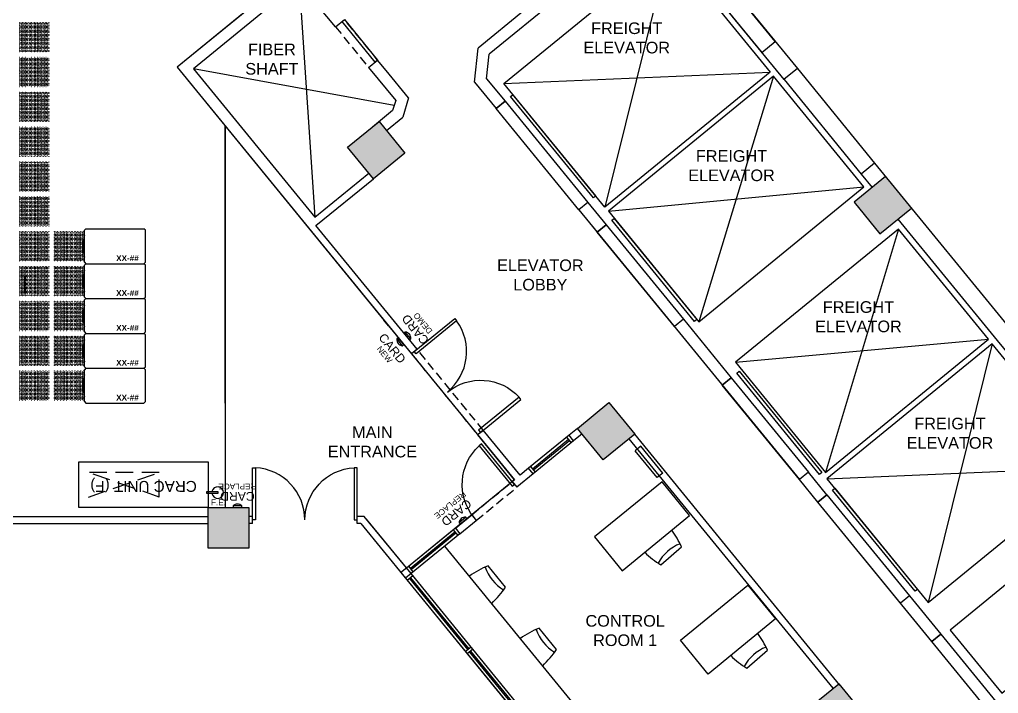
# Model space of a CAD drawing. Header units: inches. Extents: x -858 to 3182, y -300 to 4549.
# Drawn here: x 1080 to 1754, y 314 to 778 of the extents above; entities that cross this region are included whole.
import ezdxf
from ezdxf.enums import TextEntityAlignment as Align

# ---------------------------------------------------------------- set-up
doc = ezdxf.new("R2010")
doc.units = ezdxf.units.IN
doc.header["$LTSCALE"] = 48
doc.header["$MEASUREMENT"] = 0
doc.linetypes.add('DASHED2', pattern=[0.375, 0.25, -0.125])
doc.linetypes.add('HIDDEN2', pattern=[0.1875, 0.125, -0.0625])
for name, color, linetype in [('A-ANNO-TEXT', 1, 'Continuous'), ('A-CAS', 1, 'Continuous'), ('A-COL', 5, 'Continuous'), ('A-DOOR', 1, 'Continuous'), ('A-DOR', 1, 'Continuous'), ('A-ELE', 8, 'Continuous'), ('A-hdr', 9, 'HIDDEN2'), ('A-HTC-COL', 9, 'Continuous'), ('A-PAR', 6, 'Continuous'), ('A-PCD', 4, 'Continuous'), ('A-WIN', 1, 'Continuous'), ('BORDER', 7, 'Continuous'), ('F-EXT', 5, 'Continuous'), ('fire-alarm', 6, 'Continuous'), ('MECH-ACU', 5, 'Continuous'), ('T-BAT-PLAT', 7, 'Continuous')]:
    doc.layers.add(name, color=color, linetype=linetype)
doc.styles.add('BLTEXT', font='arial.ttf', dxfattribs={"height": 6})
doc.styles.add('CRR Text', font='arialbd.ttf', dxfattribs={"height": 4})
doc.styles.get("Standard").update_dxf_attribs({"font": 'arial.ttf'})
doc.styles.add('style1', font='romans.shx', dxfattribs={"height": 9})

# ---------------------------------------------------------------- blocks, each defined once
blk = doc.blocks.new('x-dor36')
blk.add_lwpolyline([(2, 36), (2, 0), (0, 0), (0, 36)], close=True)
at = {"color": 8}
blk.add_arc((-0.1, -0.04), 36.1, 0.06887, 86.65797, dxfattribs=at)
blk = doc.blocks.new('FireEXTING')
blk.add_lwpolyline([(18.58, 8.51), (11.2, 8.51), (11.2, 9.92), (18.58, 9.92)], close=True)
blk.add_arc((18.58, 9.21), 4, 190.1186, 169.8814)
at = {"ltscale": 48, "insert": (19.07, 4.55), "char_height": 4, "width": 9.5181, "attachment_point": 2}
blk.add_mtext('F.E.', dxfattribs=at)
blk = doc.blocks.new('ACCESSCONTROL')
at = {"linetype": 'Continuous'}
blk.add_lwpolyline([(-3, -1.25), (3, -1.25), (3, 0), (-3, 0)], close=True, dxfattribs=at)
blk.add_arc((0, 1.73), 4.22, 224.76027, 315.23973, dxfattribs=at)
at = {"linetype": 'Continuous', "style": 'BLTEXT'}
for tag, height, p in [('ACTYPE', 6, (0, -7.76)), ('ACSTAT', 4, (0, -14.54))]:
    blk.add_attdef(tag, text='', height=height, dxfattribs=at).set_placement(p, align=Align.MIDDLE_CENTER)
blk = doc.blocks.new('VENTTILE')
for centre in [(-22, 22), (-22, 21), (-21, 21.5), (-21, 20.5), (-20, 22), (-20, 21), (-19, 21.5), (-19, 20.5), (-18, 22), (-18, 21), (-17, 21.5), (-17, 20.5), (-16, 22), (-16, 21), (-15, 21.5), (-15, 20.5), (-14, 22), (-14, 21), (-13, 21.5), (-13, 20.5), (-12, 22), (-12, 21), (-11, 21.5), (-11, 20.5), (-10, 22), (-10, 21), (-9, 21.5), (-9, 20.5), (-8, 22), (-8, 21), (-7, 21.5), (-7, 20.5), (-6, 22), (-6, 21), (-5, 21.5), (-5, 20.5), (-4, 22), (-4, 21), (-3, 21.5), (-3, 20.5), (-2, 22), (-2, 21), (-22, 20), (-22, 19), (-22, 18), (-22, 17), (-22, 16), (-22, 15), (-22, 14), (-21, 19.5), (-21, 18.5), (-21, 17.5), (-21, 16.5), (-21, 15.5), (-21, 14.5), (-21, 13.5), (-20, 20), (-20, 19), (-20, 18), (-20, 17), (-20, 16), (-20, 15), (-20, 14), (-19, 19.5), (-19, 18.5), (-19, 17.5), (-19, 16.5), (-19, 15.5), (-19, 14.5), (-19, 13.5), (-18, 20), (-18, 19), (-18, 18), (-18, 17), (-18, 16), (-18, 15), (-18, 14), (-17, 19.5), (-17, 18.5), (-17, 17.5), (-17, 16.5), (-17, 15.5), (-17, 14.5), (-17, 13.5), (-16, 20), (-16, 19), (-16, 18), (-16, 17), (-16, 16), (-16, 15), (-16, 14), (-15, 19.5), (-15, 18.5), (-15, 17.5), (-15, 16.5), (-15, 15.5), (-15, 14.5), (-15, 13.5), (-14, 20), (-14, 19), (-14, 18), (-14, 17), (-14, 16), (-14, 15), (-14, 14), (-13, 19.5), (-13, 18.5), (-13, 17.5), (-13, 16.5), (-13, 15.5), (-13, 14.5), (-13, 13.5), (-12, 20), (-12, 19), (-12, 18), (-12, 17), (-12, 16), (-12, 15), (-12, 14), (-11, 19.5), (-11, 18.5), (-11, 17.5), (-11, 16.5), (-11, 15.5), (-11, 14.5), (-11, 13.5), (-10, 20), (-10, 19), (-10, 18), (-10, 17), (-10, 16), (-10, 15), (-10, 14), (-9, 19.5), (-9, 18.5), (-9, 17.5), (-9, 16.5), (-9, 15.5), (-9, 14.5), (-9, 13.5), (-8, 20), (-8, 19), (-8, 18), (-8, 17), (-8, 16), (-8, 15), (-8, 14), (-7, 19.5), (-7, 18.5), (-7, 17.5), (-7, 16.5), (-7, 15.5), (-7, 14.5), (-7, 13.5), (-6, 20), (-6, 19), (-6, 18), (-6, 17), (-6, 16), (-6, 15), (-6, 14), (-5, 19.5), (-5, 18.5), (-5, 17.5), (-5, 16.5), (-5, 15.5), (-5, 14.5), (-5, 13.5), (-4, 20), (-4, 19), (-4, 18), (-4, 17), (-4, 16), (-4, 15), (-4, 14), (-3, 19.5), (-3, 18.5), (-3, 17.5), (-3, 16.5), (-3, 15.5), (-3, 14.5), (-3, 13.5), (-2, 20), (-2, 19), (-2, 18), (-2, 17), (-2, 16), (-2, 15), (-2, 14), (-22, 13), (-22, 12), (-22, 11), (-22, 10), (-22, 9), (-22, 8), (-22, 7), (-21, 12.5), (-21, 11.5), (-21, 10.5), (-21, 9.5), (-21, 8.5), (-21, 7.5), (-20, 13), (-20, 12), (-20, 11), (-20, 10), (-20, 9), (-20, 8), (-20, 7), (-19, 12.5), (-19, 11.5), (-19, 10.5), (-19, 9.5), (-19, 8.5), (-19, 7.5), (-18, 13), (-18, 12), (-18, 11), (-18, 10), (-18, 9), (-18, 8), (-18, 7), (-17, 12.5), (-17, 11.5), (-17, 10.5), (-17, 9.5), (-17, 8.5), (-17, 7.5), (-16, 13), (-16, 12), (-16, 11), (-16, 10), (-16, 9), (-16, 8), (-16, 7), (-15, 12.5), (-15, 11.5), (-15, 10.5), (-15, 9.5), (-15, 8.5), (-15, 7.5), (-14, 13), (-14, 12), (-14, 11), (-14, 10), (-14, 9), (-14, 8), (-14, 7), (-13, 12.5), (-13, 11.5), (-13, 10.5), (-13, 9.5), (-13, 8.5), (-13, 7.5), (-12, 13), (-12, 12), (-12, 11), (-12, 10), (-12, 9), (-12, 8), (-12, 7), (-11, 12.5), (-11, 11.5), (-11, 10.5), (-11, 9.5), (-11, 8.5), (-11, 7.5), (-10, 13), (-10, 12), (-10, 11), (-10, 10), (-10, 9), (-10, 8), (-10, 7), (-9, 12.5), (-9, 11.5), (-9, 10.5), (-9, 9.5), (-9, 8.5), (-9, 7.5), (-8, 13), (-8, 12), (-8, 11), (-8, 10), (-8, 9), (-8, 8), (-8, 7), (-7, 12.5), (-7, 11.5), (-7, 10.5), (-7, 9.5), (-7, 8.5), (-7, 7.5), (-6, 13), (-6, 12), (-6, 11), (-6, 10), (-6, 9), (-6, 8), (-6, 7), (-5, 12.5), (-5, 11.5), (-5, 10.5), (-5, 9.5), (-5, 8.5), (-5, 7.5), (-4, 13), (-4, 12), (-4, 11), (-4, 10), (-4, 9), (-4, 8), (-4, 7), (-3, 12.5), (-3, 11.5), (-3, 10.5), (-3, 9.5), (-3, 8.5), (-3, 7.5), (-2, 13), (-2, 12), (-2, 11), (-2, 10), (-2, 9), (-2, 8), (-2, 7), (-22, 6), (-22, 5), (-22, 4), (-22, 3), (-22, 2), (-21, 6.5), (-21, 5.5), (-21, 4.5), (-21, 3.5), (-21, 2.5), (-20, 6), (-20, 5), (-20, 4), (-20, 3), (-20, 2), (-19, 6.5), (-19, 5.5), (-19, 4.5), (-19, 3.5), (-19, 2.5), (-18, 6), (-18, 5), (-18, 4), (-18, 3), (-18, 2), (-17, 6.5), (-17, 5.5), (-17, 4.5), (-17, 3.5), (-17, 2.5), (-16, 6), (-16, 5), (-16, 4), (-16, 3), (-16, 2), (-15, 6.5), (-15, 5.5), (-15, 4.5), (-15, 3.5), (-15, 2.5), (-14, 6), (-14, 5), (-14, 4), (-14, 3), (-14, 2), (-13, 6.5), (-13, 5.5), (-13, 4.5), (-13, 3.5), (-13, 2.5), (-12, 6), (-12, 5), (-12, 4), (-12, 3), (-12, 2), (-11, 6.5), (-11, 5.5), (-11, 4.5), (-11, 3.5), (-11, 2.5), (-10, 6), (-10, 5), (-10, 4), (-10, 3), (-10, 2), (-9, 6.5), (-9, 5.5), (-9, 4.5), (-9, 3.5), (-9, 2.5), (-8, 6), (-8, 5), (-8, 4), (-8, 3), (-8, 2), (-7, 6.5), (-7, 5.5), (-7, 4.5), (-7, 3.5), (-7, 2.5), (-6, 6), (-6, 5), (-6, 4), (-6, 3), (-6, 2), (-5, 6.5), (-5, 5.5), (-5, 4.5), (-5, 3.5), (-5, 2.5), (-4, 6), (-4, 5), (-4, 4), (-4, 3), (-4, 2), (-3, 6.5), (-3, 5.5), (-3, 4.5), (-3, 3.5), (-3, 2.5), (-2, 6), (-2, 5), (-2, 4), (-2, 3), (-2, 2)]:
    blk.add_circle(centre, 0.0938)
blk = doc.blocks.new('tripplite-sr42ub-l')
for p, q in [((1, 24), (0, 23)), ((0, 1), (0, 23)), ((1, 24), (41, 24)), ((42, 23), (41, 24)), ((42, 1), (42, 23)), ((0, 1), (1, 0)), ((1, 0), (41, 0)), ((41, 0), (42, 1))]:
    blk.add_line(p, q)
blk.add_arc((27.625, 12), 28.625, 164.810713, 195.189287)
at = {"style": 'CRR Text'}
for tag, p in [('CG', (10.5, 12)), ('RW', (21, 12)), ('RK', (31.5, 12))]:
    blk.add_attdef(tag, text='', height=4, dxfattribs=at).set_placement(p, align=Align.MIDDLE_CENTER)

msp = doc.modelspace()

# ---------------------------------------------------------------- hatches: boundary and pattern name
at = {"layer": 'A-HTC-COL'}
for points in [[(1327.57, 707.51), (1322.93, 703.71), (1305.89, 689.79), (1323.61, 668.11), (1345.29, 685.83)], [(1693.98, 647.93), (1676.26, 669.61), (1654.58, 651.89), (1672.3, 630.21)], [(1464.11, 496.22), (1485.79, 513.93), (1503.5, 492.25), (1481.82, 474.54)], [(1237.97, 413.62), (1209.97, 413.62), (1209.97, 441.62), (1237.97, 441.62)], [(1237.97, 413.62), (1209.97, 413.62), (1209.97, 441.62), (1237.97, 441.62)], [(1640.03, 280.96), (1661.71, 298.68), (1644, 320.36), (1622.32, 302.64)]]:
    msp.add_hatch(color=256, dxfattribs=at).paths.add_polyline_path(points)

# ---------------------------------------------------------------- linework, layer by layer
for p, q in [((1221.72, 513.62), (1221.72, 704.28)), ((1221.72, 704.28), (1221.72, 441.62))]:
    msp.add_line(p, q)
msp.add_lwpolyline([(284.72, 435.62), (284.72, 958.14), (684.54, 958.14), (740.12, 1003.57), (791.3, 940.96), (930.57, 940.96), (1070.45, 1055.28), (1269.79, 811.39), (1188.49, 744.94), (1420.75, 460.78), (1346.41, 400.02), (1342.54, 396.86), (1513.41, 187.8), (1513.41, 162.62), (1493.67, 162.62), (1493.67, 17.76), (834, 18), (834, 435.62), (284.72, 435.62)], close=True)
at = {"layer": 'A-CAS'}
for p, q in [((1540.51, 209.95), (1372.81, 415.14)), ((1521.61, 402.14), (1535.77, 414.61)), ((1414.65, 386.95), (1402.71, 401.56)), ((1449.74, 344.01), (1437.81, 358.62)), ((1580.81, 330.98), (1594.96, 343.45))]:
    msp.add_line(p, q, dxfattribs=at)
for points in [[(1494.85, 398.16), (1541.31, 436.14), (1522.32, 459.36), (1475.87, 421.39)], [(1535.04, 350.23), (1581.48, 388.22), (1600.48, 365.01), (1554.04, 327.01)]]:
    msp.add_lwpolyline(points, close=True, dxfattribs=at)
for centre, radius, start, end in [((1476.57, 387.79), 64.99, 24.37196, 36.14293), ((1545.03, 389.82), 28.78, 110.88225, 151.85758), ((1555.7, 457.47), 64.99, 225.81206, 238.36787), ((1427.33, 341.41), 64.99, 112.26205, 125.34217), ((1427.82, 409.9), 28.78, 198.77234, 239.74767), ((1360.61, 423.05), 64.99, 313.17784, 326.25795), ((1462.43, 298.47), 64.99, 112.26205, 125.34217), ((1462.92, 366.96), 28.78, 198.77234, 239.74767), ((1535.76, 316.63), 64.99, 24.37196, 36.14293), ((1395.7, 380.11), 64.99, 313.17784, 326.25795), ((1604.22, 318.67), 28.78, 110.88225, 151.85758), ((1614.89, 386.32), 64.99, 225.81206, 238.36787)]:
    msp.add_arc(centre, radius, start, end, dxfattribs=at)
at = {"layer": 'A-COL'}
for points in [[(1464.11, 496.22), (1485.79, 513.93), (1503.5, 492.25), (1481.82, 474.54)], [(1237.97, 413.62), (1209.97, 413.62), (1209.97, 441.62), (1237.97, 441.62)], [(1237.97, 413.62), (1209.97, 413.62), (1209.97, 441.62), (1237.97, 441.62)]]:
    msp.add_lwpolyline(points, close=True, dxfattribs=at)
at = {"layer": 'A-DOOR'}
msp.add_lwpolyline([(1303.76, 777.73), (1326.54, 749.85), (1324.89, 748.5), (1302.11, 776.38)], close=True, dxfattribs=at)
at = {"layer": 'A-ELE'}
for p, q in [((1527.18, 826.73), (1482.97, 648.53)), ((1272.53, 803.29), (1283.28, 641.6)), ((1337.92, 718.55), (1199.75, 743.81)), ((1413.36, 733.71), (1596.79, 741.56)), ((1599.16, 738.66), (1547.65, 569.66)), ((1485.47, 645.74), (1661.34, 662.59)), ((1685.13, 633.47), (1634.88, 465.83)), ((1572.86, 541.71), (1747.15, 557.59)), ((1749.68, 554.49), (1705.48, 376.3)), ((1635.86, 461.47), (1819.3, 469.32))]:
    msp.add_line(p, q, dxfattribs=at)
for points in [[(1482.97, 648.53), (1413.36, 733.71), (1527.18, 826.73), (1596.79, 741.56)], [(1661.34, 662.59), (1599.16, 738.66), (1485.47, 645.74), (1547.65, 569.66)], [(1572.86, 541.71), (1634.88, 465.83), (1747.15, 557.59), (1685.13, 633.47)], [(1635.86, 461.47), (1705.48, 376.3), (1819.3, 469.32), (1749.68, 554.49)], [(1772.61, 399.66), (1720.74, 357.26), (1756.18, 313.9), (1808.05, 356.3)]]:
    msp.add_lwpolyline(points, close=True, dxfattribs=at)
at = {"layer": 'A-hdr'}
for p, q in [((1326.54, 749.85), (1303.76, 777.73)), ((1297.56, 772.67), (1320.35, 744.79)), ((1349.87, 547.5), (1395.43, 491.75)), ((1399.3, 494.91), (1353.74, 550.66)), ((1391.32, 436.73), (1419.2, 459.51)), ((1394.49, 432.86), (1422.36, 455.64))]:
    msp.add_line(p, q, dxfattribs=at)
at = {"layer": 'A-PAR'}
for p, q in [((1518.84, 862.22), (1615.51, 743.94)), ((1503.96, 836.17), (1403.31, 753.9)), ((1526.48, 833.91), (1606.21, 736.35)), ((1269.79, 811.39), (1188.49, 744.94)), ((1272.53, 803.29), (1199.75, 743.81)), ((1297.56, 772.67), (1272.53, 803.29)), ((1427.72, 784.19), (1395.68, 758)), ((1297.56, 772.67), (1303.76, 777.73)), ((1393.32, 734.52), (1395.68, 758)), ((1320.35, 744.79), (1326.54, 749.85)), ((1332.52, 742.54), (1326.54, 749.85)), ((1401.61, 737.02), (1403.31, 753.9)), ((1188.49, 744.94), (1330.88, 570.72)), ((1199.75, 743.81), (1283.28, 641.6)), ((1347.88, 723.74), (1332.52, 742.54)), ((1615.51, 743.94), (1606.21, 736.35)), ((1615.51, 743.94), (1668.66, 678.9)), ((1393.32, 734.52), (1408.07, 716.47)), ((1401.61, 737.02), (1414.27, 721.53)), ((1606.43, 736.53), (1659.37, 671.31)), ((1347.88, 723.74), (1343.8, 710.44)), ((1414.27, 721.53), (1408.07, 716.47)), ((1332.64, 701.31), (1343.8, 710.44)), ((1668.66, 678.9), (1659.37, 671.31)), ((1668.66, 678.9), (1905.98, 388.55)), ((1283.28, 641.6), (1320.45, 671.98)), ((1283.28, 641.6), (1320.45, 671.98)), ((1284.13, 635.83), (1323.61, 668.11)), ((1676.26, 669.61), (1654.58, 651.89)), ((1659.37, 671.31), (1666.97, 662.02)), ((1471.22, 651.85), (1465.03, 646.78)), ((1471.22, 651.85), (1483.88, 636.36)), ((1654.58, 651.89), (1672.3, 630.21)), ((1672.3, 630.21), (1693.98, 647.93)), ((1465.03, 646.78), (1477.68, 631.3)), ((1684.69, 640.34), (1752.98, 556.78)), ((1353.74, 550.66), (1284.13, 635.83)), ((1474.52, 635.17), (1616.91, 460.96)), ((1483.88, 636.36), (1477.68, 631.3)), ((1334.05, 566.85), (1330.88, 570.72)), ((1334.05, 566.85), (1349.87, 547.5)), ((1537.04, 571.32), (1569.94, 531.06)), ((1752.98, 556.78), (1825.18, 468.45)), ((1353.74, 550.66), (1349.87, 547.5)), ((1569.94, 531.06), (1563.75, 526)), ((1399.3, 494.91), (1395.43, 491.75)), ((1424.62, 463.94), (1399.3, 494.91)), ((1464.11, 496.22), (1458.3, 491.47)), ((1467.27, 492.34), (1461.46, 487.6)), ((1644.79, 319.4), (1503.5, 492.25)), ((1420.75, 460.78), (1395.43, 491.75)), ((1461.46, 487.6), (1458.3, 491.47)), ((1611.17, 352.62), (1499.63, 489.09)), ((1430.42, 468.69), (1424.62, 463.94)), ((1433.59, 464.82), (1430.42, 468.69)), ((1623.1, 466.02), (1616.91, 460.96)), ((1635.76, 450.53), (1623.1, 466.02)), ((1420.75, 460.78), (1419.2, 459.51)), ((1419.2, 459.51), (1422.36, 455.64)), ((1433.59, 464.82), (1422.36, 455.64)), ((1629.57, 445.47), (1616.91, 460.96)), ((1708.04, 349.46), (1629.57, 445.47)), ((982.97, 435.62), (1131.97, 435.62)), ((1131.97, 435.62), (1136.97, 435.62)), ((1136.97, 435.62), (1209.97, 435.62)), ((1240.47, 435.62), (1237.97, 435.62)), ((1240.47, 430.62), (1240.47, 435.62)), ((1317.32, 435.62), (1312.47, 435.62)), ((1312.47, 430.62), (1312.47, 435.62)), ((1349.58, 396.15), (1317.32, 435.62)), ((1349.58, 396.15), (1318.97, 433.6)), ((1380.08, 427.54), (1391.32, 436.73)), ((1383.25, 423.67), (1394.49, 432.86)), ((1391.32, 436.73), (1394.49, 432.86)), ((982.97, 430.62), (1209.97, 430.62)), ((1240.47, 430.62), (1237.97, 430.62)), ((1314.97, 430.62), (1312.47, 430.62)), ((1314.97, 430.62), (1345.71, 392.99)), ((1349.58, 396.15), (1345.71, 392.99)), ((1692.72, 380.85), (1686.52, 375.79)), ((1692.72, 380.85), (1714.23, 354.52)), ((1640.12, 317.2), (1611.17, 352.62)), ((1714.23, 354.52), (1708.04, 349.46))]:
    msp.add_line(p, q, dxfattribs=at)
for points in [[(1547.12, 827.62), (1537.82, 820.03), (1590.98, 754.99), (1600.27, 762.58)], [(1408.07, 716.47), (1414.27, 721.53), (1471.22, 651.85), (1465.03, 646.78)], [(1305.89, 689.79), (1327.57, 707.51), (1345.29, 685.83), (1323.61, 668.11)], [(1477.68, 631.3), (1483.88, 636.36), (1537.04, 571.32), (1530.84, 566.26)], [(1563.75, 526), (1569.94, 531.06), (1623.1, 466.02), (1616.91, 460.96)], [(1629.57, 445.47), (1635.76, 450.53), (1692.72, 380.85), (1686.52, 375.79)], [(1622.32, 302.64), (1644, 320.36), (1661.71, 298.68), (1640.03, 280.96)]]:
    msp.add_lwpolyline(points, close=True, dxfattribs=at)
at = {"layer": 'A-PAR', "flags": 128}
msp.add_lwpolyline([(1320.35, 744.79), (1338.98, 721.99), (1336.87, 715.1), (1322.93, 703.71)], dxfattribs=at)
at = {"layer": 'A-PAR', "color": 1}
for points in [[(1476.64, 656.28), (1475.09, 655.01), (1418.14, 724.7), (1419.69, 725.96)], [(1546.25, 571.11), (1544.7, 569.84), (1487.75, 639.53), (1489.3, 640.79)], [(1632.32, 465.8), (1630.77, 464.54), (1573.82, 534.22), (1575.36, 535.49)], [(1698.14, 385.28), (1696.59, 384.01), (1639.63, 453.7), (1641.18, 454.96)]]:
    msp.add_lwpolyline(points, close=True, dxfattribs=at)
at = {"layer": 'A-PAR'}
for points in [[(1537.04, 571.32), (1530.84, 566.26)], [(1635.76, 450.53), (1629.57, 445.47)], [(1746.01, 303), (1746.01, 303), (1708.04, 349.46), (1714.23, 354.52), (1752.2, 308.07)]]:
    msp.add_lwpolyline(points, dxfattribs=at)
at = {"layer": 'A-WIN'}
for p, q in [((1458.3, 491.47), (1430.42, 468.69)), ((1433.24, 468.4), (1458.02, 488.65)), ((1461.46, 487.6), (1433.59, 464.82)), ((1433.87, 467.63), (1458.65, 487.88)), ((1459.91, 486.33), (1456.75, 490.2)), ((1435.14, 466.08), (1431.97, 469.95)), ((1380.08, 427.54), (1346.41, 400.02)), ((1379.8, 424.73), (1349.23, 399.74)), ((1378.54, 426.28), (1381.7, 422.41)), ((1380.08, 427.54), (1383.25, 423.67)), ((1383.25, 423.67), (1349.58, 396.15)), ((1380.43, 423.95), (1349.86, 398.97)), ((1351.13, 397.42), (1347.96, 401.29)), ((1351.13, 397.42), (1347.96, 401.29)), ((1345.71, 392.99), (1510.88, 190.9)), ((1350.84, 394.6), (1346.97, 391.44)), ((1350.84, 394.6), (1346.97, 391.44)), ((1348.52, 392.71), (1388.55, 343.73)), ((1349.3, 393.34), (1389.32, 344.36)), ((1514.75, 194.06), (1349.58, 396.15)), ((1390.87, 345.63), (1387, 342.47)), ((1392.14, 344.08), (1388.27, 340.92)), ((1389.81, 342.18), (1429.21, 293.98)), ((1390.59, 342.82), (1429.98, 294.62))]:
    msp.add_line(p, q, dxfattribs=at)
at = {"layer": 'fire-alarm'}
for p, q in [((1507.66, 484.01), (1503.79, 480.84)), ((1518.98, 462.26), (1503.79, 480.84)), ((1522.85, 465.42), (1507.66, 484.01)), ((1522.85, 465.42), (1518.98, 462.26))]:
    msp.add_line(p, q, dxfattribs=at)
at = {"layer": 'MECH-ACU', "color": 9, "linetype": 'DASHED2'}
for p, q in [((1083.76, 589.11), (1083.76, 605.98)), ((1176.17, 465.81), (1127.57, 465.81)), ((1176.17, 448.93), (1127.57, 465.81)), ((1127.57, 448.93), (1176.17, 465.81)), ((1176.17, 448.93), (1176.17, 465.81))]:
    msp.add_line(p, q, dxfattribs=at)
at = {"layer": 'MECH-ACU'}
msp.add_lwpolyline([(1209.97, 473.12), (1209.97, 441.62), (1120.87, 441.62), (1120.87, 473.12)], close=True, dxfattribs=at)
at = {"layer": 'T-BAT-PLAT'}
for p, q in [((1419.2, 459.51), (1422.36, 455.64)), ((1391.32, 436.73), (1394.49, 432.86))]:
    msp.add_line(p, q, dxfattribs=at)

# ---------------------------------------------------------------- block references
at = {"layer": 'A-DOOR', "rotation": 309.2600028821238}
msp.add_blockref('x-dor36', (1351.8, 549.08), dxfattribs=at)
at = {"layer": 'A-DOOR', "xscale": -1}
for p, rotation in [((1397.37, 493.33), 309.2600028821238), ((1420.78, 457.57), 39.26000288214033)]:
    msp.add_blockref('x-dor36', p, dxfattribs=dict(at, rotation=rotation))
at = {"layer": 'A-DOR', "rotation": 359.9999999998958}
msp.add_blockref('x-dor36', (1240.47, 433.12), dxfattribs=at)
at = {"layer": 'A-DOR', "xscale": -1, "rotation": 359.9999999998958}
msp.add_blockref('x-dor36', (1312.47, 433.12), dxfattribs=at)
at = {"layer": 'A-PCD'}
for p, rotation, values in [((1346.48, 559.42), 129.2599899444644, {'ACTYPE': 'CARD', 'ACSTAT': 'DEMO'}), ((1342.61, 556.25), 309.2600028821116, {'ACTYPE': 'CARD', 'ACSTAT': 'NEW'}), ((1230.04, 441.62), 179.9999870623528, {'ACTYPE': 'CARD', 'ACSTAT': 'REPLACE'}), ((1385.7, 432.14), 219.2599899445644, {'ACTYPE': 'CARD', 'ACSTAT': 'REPLACE'})]:
    msp.add_blockref('ACCESSCONTROL', p, dxfattribs=dict(at, rotation=rotation)).add_auto_attribs(values)
at = {"layer": 'BORDER'}
for name, p in [('VENTTILE', (1102.22, 753.62)), ('VENTTILE', (1102.22, 729.62)), ('VENTTILE', (1102.22, 705.62)), ('VENTTILE', (1102.22, 681.62)), ('VENTTILE', (1102.22, 657.62)), ('VENTTILE', (1102.22, 633.62)), ('tripplite-sr42ub-l', (1124.72, 609.62)), ('VENTTILE', (1102.22, 609.62)), ('VENTTILE', (1126.22, 609.62)), ('VENTTILE', (1102.22, 585.62)), ('VENTTILE', (1126.22, 585.62)), ('tripplite-sr42ub-l', (1124.72, 585.62)), ('VENTTILE', (1102.22, 561.62)), ('VENTTILE', (1126.22, 561.62)), ('tripplite-sr42ub-l', (1124.72, 561.62)), ('VENTTILE', (1102.22, 537.62)), ('VENTTILE', (1126.22, 537.62)), ('tripplite-sr42ub-l', (1124.72, 537.62)), ('VENTTILE', (1102.22, 513.62)), ('VENTTILE', (1126.22, 513.62)), ('tripplite-sr42ub-l', (1124.72, 513.62))]:
    msp.add_blockref(name, p, dxfattribs=at)
at = {"layer": 'F-EXT'}
msp.add_blockref('FireEXTING', (1197.89, 442.76), dxfattribs=at)

# ---------------------------------------------------------------- texts
at = {"layer": 'A-ANNO-TEXT', "char_height": 8, "width": 125.0983, "attachment_point": 5, "style": 'style1'}
for s, insert in [('{\\fArial|b0|i0|c0|p34;FREIGHT \\PELEVATOR}', (1498.04, 765.04)), ('{\\fArial|b0|i0|c0|p34;FIBER \\PSHAFT}', (1253.8, 750.44)), ('{\\fArial|b0|i0|c0|p34;FREIGHT \\PELEVATOR}', (1570.15, 677.07)), ('{\\fArial|b0|i0|c0|p34;ELEVATOR\\PLOBBY}', (1438.56, 601.78)), ('{\\fArial|b0|i0|c0|p34;FREIGHT \\PELEVATOR}', (1657.54, 573.04)), ('{\\fArial|b0|i0|c0|p34;FREIGHT \\PELEVATOR}', (1720.54, 492.8)), ('{\\fArial|b0|i0|c0|p34;MAIN \\PENTRANCE}', (1322.96, 486.81)), ('{\\fArial|b0|i0|c0|p34;CONTROL \\PROOM 1}', (1496.96, 356.91))]:
    msp.add_mtext(s, dxfattribs=dict(at, insert=insert))
at = {"layer": 'A-ANNO-TEXT', "insert": (1165.42, 457.37), "char_height": 7.5, "width": 78.5093, "attachment_point": 5, "rotation": 180}
msp.add_mtext('CRAC UNIT (F)', dxfattribs=at)
at = {"layer": 'BORDER', "style": 'CRR Text'}
for p in [(1154.36, 613.38), (1154.36, 589.38), (1154.36, 565.38), (1154.36, 541.38), (1154.36, 517.38)]:
    msp.add_attdef('XX-##', text='C01', height=4, dxfattribs=at).set_placement(p, align=Align.MIDDLE_CENTER)

doc.saveas('drawing.dxf')
